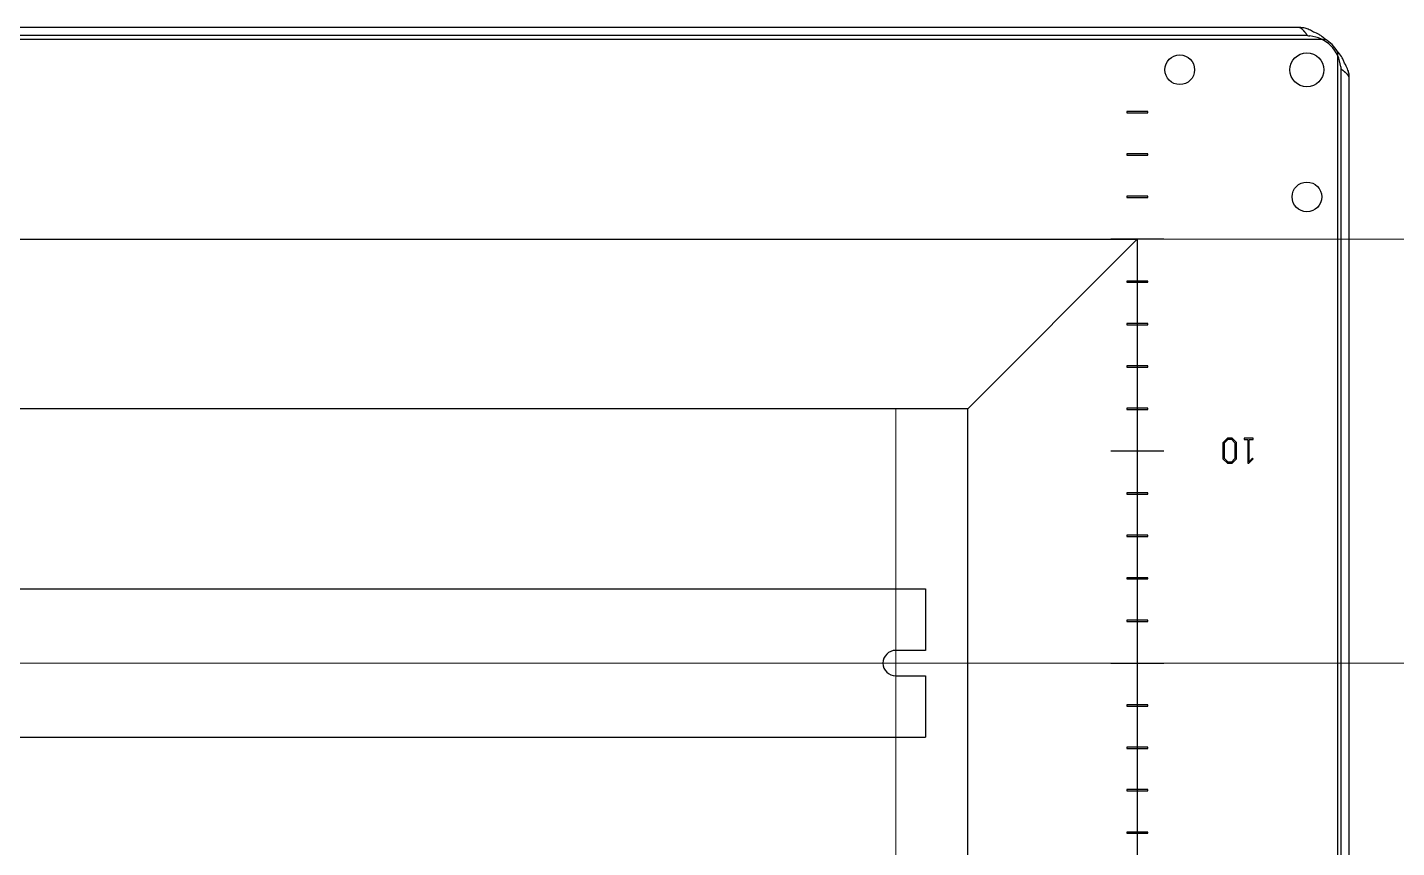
# Model space of a CAD drawing. Header units: millimetres. Extents: x 0 to 53000, y -591 to 24400.
# Drawn here: x 15272.8 to 15595.8, y 2978.3 to 3171.8 of the extents above; entities that cross this region are included whole.
import ezdxf

# ---------------------------------------------------------------- set-up
doc = ezdxf.new("R2010")
doc.units = ezdxf.units.MM
doc.layers.add('КК перф 40х60', color=6, linetype='Continuous', lineweight=30)
doc.layers.add('Основная', color=7, linetype='Continuous', lineweight=30)
doc.layers.add('Привязки', color=2, linetype='Continuous', lineweight=0, plot=False, transparency=0.8)

msp = doc.modelspace()

# ---------------------------------------------------------------- linework, layer by layer
at = {"layer": 'КК перф 40х60'}
for p, q in [((15084.65595, 3121.84891), (15534.65596, 3121.84891)), ((15494.65596, 3081.84891), (15534.65596, 3121.84891)), ((15534.65596, 3121.84891), (15534.65596, 2471.8489)), ((15494.65596, 3081.84891), (15124.65596, 3081.84891)), ((15494.65596, 2511.84891), (15494.65596, 3081.84891))]:
    msp.add_line(p, q, dxfattribs=at)
at = {"layer": 'Основная', "linetype": 'Continuous'}
for p, q in [((15572.86962, 3171.8489), (15046.44229, 3171.8489)), ((15572.86962, 3171.8489), (15046.44229, 3171.8489)), ((15572.55595, 3171.8489), (15046.75596, 3171.8489)), ((15572.55595, 3171.8489), (15046.75596, 3171.8489)), ((15040.33461, 3169.04892), (15578.97731, 3169.04892)), ((15040.33461, 3169.04892), (15578.97731, 3169.04892)), ((15574.793, 3169.94892), (15044.51891, 3169.94892)), ((15574.793, 3169.94892), (15044.51891, 3169.94892)), ((15581.85595, 3166.17028), (15581.85595, 2427.52753)), ((15581.85595, 3166.17028), (15581.85595, 2427.52753)), ((15582.75595, 2431.71183), (15582.75595, 3161.98598)), ((15582.75595, 2431.71183), (15582.75595, 3161.98598)), ((15584.65596, 2433.63525), (15584.65596, 3160.06256)), ((15584.65596, 2433.63525), (15584.65596, 3160.06256)), ((15584.65596, 2433.94892), (15584.65596, 3159.74889)), ((15584.65596, 2433.94892), (15584.65596, 3159.74889)), ((15532.15595, 3151.99892), (15532.15595, 3151.6989)), ((15537.15596, 3151.99892), (15532.15595, 3151.99892)), ((15532.15595, 3151.6989), (15537.15596, 3151.6989)), ((15537.15596, 3151.6989), (15537.15596, 3151.99892)), ((15532.15595, 3141.9989), (15532.15595, 3141.69891)), ((15537.15596, 3141.9989), (15532.15595, 3141.9989)), ((15532.15595, 3141.69891), (15537.15596, 3141.69891)), ((15537.15596, 3141.69891), (15537.15596, 3141.9989)), ((15537.15596, 3131.99891), (15532.15595, 3131.99891)), ((15532.15595, 3131.99891), (15532.15595, 3131.69892)), ((15532.15595, 3131.69892), (15537.15596, 3131.69892)), ((15537.15596, 3131.69892), (15537.15596, 3131.99891)), ((15532.15595, 3111.9989), (15532.15595, 3111.69891)), ((15537.15596, 3111.9989), (15532.15595, 3111.9989)), ((15532.15595, 3111.69891), (15537.15596, 3111.69891)), ((15537.15596, 3111.69891), (15537.15596, 3111.9989)), ((15537.15596, 3101.99891), (15532.15595, 3101.99891)), ((15532.15595, 3101.99891), (15532.15595, 3101.69892)), ((15532.15595, 3101.69892), (15537.15596, 3101.69892)), ((15537.15596, 3101.69892), (15537.15596, 3101.99891)), ((15537.15596, 3091.99892), (15532.15595, 3091.99892)), ((15532.15595, 3091.99892), (15532.15595, 3091.6989)), ((15532.15595, 3091.6989), (15537.15596, 3091.6989)), ((15537.15596, 3091.6989), (15537.15596, 3091.99892)), ((15532.15595, 3081.9989), (15532.15595, 3081.69891)), ((15537.15596, 3081.9989), (15532.15595, 3081.9989)), ((15532.15595, 3081.69891), (15537.15596, 3081.69891)), ((15537.15596, 3081.69891), (15537.15596, 3081.9989)), ((15555.89711, 3074.90174), (15554.83718, 3073.85938)), ((15557.01085, 3074.90174), (15555.89711, 3074.90174)), ((15558.0462, 3073.88277), (15557.01085, 3074.90174)), ((15559.82094, 3074.90174), (15559.82094, 3074.62917)), ((15561.9525, 3074.90174), (15559.82094, 3074.90174)), ((15561.9525, 3074.62917), (15561.9525, 3074.90174)), ((15554.83718, 3073.85938), (15554.83718, 3070.03615)), ((15555.19048, 3073.81843), (15556.05739, 3074.68648)), ((15555.19048, 3070.12038), (15555.19048, 3073.81843)), ((15556.05739, 3074.68648), (15556.8494, 3074.68648)), ((15556.8494, 3074.68648), (15557.69407, 3073.84182)), ((15557.69407, 3073.84182), (15557.69407, 3070.09698)), ((15558.0462, 3070.0116), (15558.0462, 3073.88277)), ((15559.82094, 3074.62917), (15560.71239, 3074.62917)), ((15560.71239, 3074.62917), (15560.71239, 3068.98676)), ((15561.06102, 3074.62917), (15561.9525, 3074.62917)), ((15561.06102, 3069.3471), (15561.06102, 3074.62917)), ((15554.83718, 3070.03615), (15555.89827, 3068.98676)), ((15556.05855, 3069.24764), (15555.19048, 3070.12038)), ((15555.89827, 3068.98676), (15557.00851, 3068.98676)), ((15556.84824, 3069.24764), (15556.05855, 3069.24764)), ((15557.69407, 3070.09698), (15556.84824, 3069.24764)), ((15557.00851, 3068.98676), (15558.0462, 3070.0116)), ((15560.71239, 3068.98676), (15560.98031, 3068.98676)), ((15560.98031, 3068.98676), (15561.99929, 3070.0186)), ((15561.8039, 3070.18591), (15561.06102, 3069.3471)), ((15561.99929, 3070.0186), (15561.8039, 3070.18591)), ((15532.15595, 3061.99892), (15532.15595, 3061.6989)), ((15537.15596, 3061.99892), (15532.15595, 3061.99892)), ((15537.15596, 3061.6989), (15537.15596, 3061.99892)), ((15532.15595, 3061.6989), (15537.15596, 3061.6989)), ((15537.15596, 3051.99889), (15532.15595, 3051.99889)), ((15532.15595, 3051.99889), (15532.15595, 3051.6989)), ((15532.15595, 3051.6989), (15537.15596, 3051.6989)), ((15537.15596, 3051.6989), (15537.15596, 3051.99889)), ((15537.15596, 3041.9989), (15532.15595, 3041.9989)), ((15532.15595, 3041.9989), (15532.15595, 3041.6989)), ((15532.15595, 3041.6989), (15537.15596, 3041.6989)), ((15537.15596, 3041.6989), (15537.15596, 3041.9989)), ((15532.15595, 3031.9989), (15532.15595, 3031.69891)), ((15537.15596, 3031.9989), (15532.15595, 3031.9989)), ((15532.15595, 3031.69891), (15537.15596, 3031.69891)), ((15537.15596, 3031.69891), (15537.15596, 3031.9989)), ((15537.15596, 3011.9989), (15532.15595, 3011.9989)), ((15532.15595, 3011.9989), (15532.15595, 3011.6989)), ((15532.15595, 3011.6989), (15537.15596, 3011.6989)), ((15537.15596, 3011.6989), (15537.15596, 3011.9989)), ((15532.15595, 3001.9989), (15532.15595, 3001.69891)), ((15537.15596, 3001.9989), (15532.15595, 3001.9989)), ((15532.15595, 3001.69891), (15537.15596, 3001.69891)), ((15537.15596, 3001.69891), (15537.15596, 3001.9989)), ((15532.15595, 2991.99891), (15532.15595, 2991.6989)), ((15537.15596, 2991.99891), (15532.15595, 2991.99891)), ((15532.15595, 2991.6989), (15537.15596, 2991.6989)), ((15537.15596, 2991.6989), (15537.15596, 2991.99891)), ((15532.15595, 2981.9989), (15532.15595, 2981.69891)), ((15537.15596, 2981.9989), (15532.15595, 2981.9989)), ((15532.15595, 2981.69891), (15537.15596, 2981.69891)), ((15537.15596, 2981.69891), (15537.15596, 2981.9989))]:
    msp.add_line(p, q, dxfattribs=at)
at = {"layer": 'Основная'}
for p, q in [((15540.90596, 3121.84891), (15528.40596, 3121.84891)), ((15540.90596, 3071.8489), (15528.40596, 3071.8489)), ((15134.65595, 3039.34891), (15472.65595, 3039.34891)), ((15472.65595, 3039.34891), (15484.65595, 3039.34891)), ((15484.65595, 3039.34891), (15484.65595, 3024.84891)), ((15484.65595, 3024.84891), (15477.65595, 3024.84891)), ((15528.40596, 3021.84891), (15540.90596, 3021.84891)), ((15477.65595, 3018.84891), (15484.65595, 3018.84891)), ((15484.65595, 3018.84891), (15484.65595, 3004.34891)), ((15209.65595, 3004.34892), (15472.65595, 3004.34891)), ((15472.65595, 3004.34891), (15484.65595, 3004.34891))]:
    msp.add_line(p, q, dxfattribs=at)
at = {"layer": 'Основная', "linetype": 'Continuous'}
for centre, radius in [((15544.65596, 3161.8489), 3.5), ((15544.65596, 3161.8489), 3.5), ((15574.65596, 3161.8489), 4), ((15574.65596, 3161.8489), 4), ((15574.65596, 3161.8489), 4), ((15574.65596, 3161.8489), 4), ((15574.65596, 3131.8489), 3.5), ((15574.65596, 3131.8489), 3.5)]:
    msp.add_circle(centre, radius, dxfattribs=at)
for centre, radius, start, end in [((15575.52195, 3171.81134), 2, 248.6251722, 265.0319909), ((15575.52195, 3171.81134), 2, 248.6251722, 265.0319909), ((15574.65596, 3161.8489), 8, 4.9680091, 85.0319909), ((15574.65596, 3161.8489), 8, 4.9680091, 85.0319909), ((15574.94596, 3162.1389), 8, 30.2597234, 59.7402766), ((15574.94596, 3162.1389), 8, 30.2597234, 59.7402766), ((15584.61839, 3162.7149), 2, 184.9680091, 201.3748278), ((15584.61839, 3162.7149), 2, 184.9680091, 201.3748278)]:
    msp.add_arc(centre, radius, start, end, dxfattribs=at)
at = {"layer": 'Основная'}
for start, end in [(90, 180), (180, 270)]:
    msp.add_arc((15477.65595, 3021.84891), 3, start, end, dxfattribs=at)
at = {"layer": 'Основная', "linetype": 'Continuous'}
for points, knots in [([(15574.793, 3169.94892), (15574.74714, 3170.01011), (15574.67835, 3170.10188), (15574.58667, 3170.22334), (15574.51793, 3170.31378), (15574.44918, 3170.40337), (15574.38042, 3170.49189), (15574.31166, 3170.57914), (15574.24296, 3170.66497), (15574.17417, 3170.74906), (15574.10545, 3170.83135), (15574.03668, 3170.91155), (15573.96792, 3170.9895), (15573.89921, 3171.06507), (15573.83044, 3171.13798), (15573.7617, 3171.20817), (15573.69294, 3171.2754), (15573.62418, 3171.33952), (15573.55546, 3171.40044), (15573.48671, 3171.45798), (15573.41796, 3171.51197), (15573.34919, 3171.56231), (15573.28049, 3171.60897), (15573.21171, 3171.65167), (15573.14297, 3171.69048), (15573.07421, 3171.72516), (15573.00546, 3171.75577), (15572.93674, 3171.78211), (15572.86798, 3171.8042), (15572.79923, 3171.82199), (15572.73048, 3171.83533), (15572.64938, 3171.8463), (15572.59121, 3171.84792), (15572.55595, 3171.8489)], [0, 0, 0, 0, 0.061497312, 0.0922201247, 0.1229569243, 0.1536903006, 0.1844210751, 0.2151543511, 0.2458846009, 0.2766126493, 0.3073502645, 0.3380817817, 0.3688151523, 0.3995443797, 0.4302754144, 0.4610095237, 0.4917417453, 0.5224730184, 0.5532012646, 0.583936492, 0.6146685132, 0.6453997904, 0.6761311233, 0.7068613112, 0.7375959304, 0.7683281876, 0.799061566, 0.8297894087, 0.8605210581, 0.8912540723, 0.9219874824, 0.9527210506, 1, 1, 1, 1]), ([(15574.793, 3169.94892), (15574.74714, 3170.01011), (15574.67835, 3170.10188), (15574.58667, 3170.22334), (15574.51793, 3170.31378), (15574.44918, 3170.40337), (15574.38042, 3170.49189), (15574.31166, 3170.57914), (15574.24296, 3170.66497), (15574.17417, 3170.74906), (15574.10545, 3170.83135), (15574.03668, 3170.91155), (15573.96792, 3170.9895), (15573.89921, 3171.06507), (15573.83044, 3171.13798), (15573.7617, 3171.20817), (15573.69294, 3171.2754), (15573.62418, 3171.33952), (15573.55546, 3171.40044), (15573.48671, 3171.45798), (15573.41796, 3171.51197), (15573.34919, 3171.56231), (15573.28049, 3171.60897), (15573.21171, 3171.65167), (15573.14297, 3171.69048), (15573.07421, 3171.72516), (15573.00546, 3171.75577), (15572.93674, 3171.78211), (15572.86798, 3171.8042), (15572.79923, 3171.82199), (15572.73048, 3171.83533), (15572.64938, 3171.8463), (15572.59121, 3171.84792), (15572.55595, 3171.8489)], [0, 0, 0, 0, 0.061497312, 0.0922201247, 0.1229569243, 0.1536903006, 0.1844210751, 0.2151543511, 0.2458846009, 0.2766126493, 0.3073502645, 0.3380817817, 0.3688151523, 0.3995443797, 0.4302754144, 0.4610095237, 0.4917417453, 0.5224730184, 0.5532012646, 0.583936492, 0.6146685132, 0.6453997904, 0.6761311233, 0.7068613112, 0.7375959304, 0.7683281876, 0.799061566, 0.8297894087, 0.8605210581, 0.8912540723, 0.9219874824, 0.9527210506, 1, 1, 1, 1]), ([(15576.20596, 3170.7391), (15575.87771, 3170.92867), (15575.22173, 3171.30752), (15574.11042, 3171.74275), (15573.32594, 3171.80986), (15572.86962, 3171.8489)], [0, 0, 0, 0, 0.295273902, 0.590081419, 1, 1, 1, 1]), ([(15576.20596, 3170.7391), (15575.87771, 3170.92867), (15575.22173, 3171.30752), (15574.11042, 3171.74275), (15573.32594, 3171.80986), (15572.86962, 3171.8489)], [0, 0, 0, 0, 0.295273902, 0.590081419, 1, 1, 1, 1]), ([(15578.97731, 3169.04892), (15578.74693, 3169.25001), (15578.28626, 3169.65211), (15577.39122, 3170.2847), (15576.65939, 3170.56526), (15576.20596, 3170.7391)], [0, 0, 0, 0, 0.275656821, 0.551208631, 1, 1, 1, 1]), ([(15578.97731, 3169.04892), (15578.74693, 3169.25001), (15578.28626, 3169.65211), (15577.39122, 3170.2847), (15576.65939, 3170.56526), (15576.20596, 3170.7391)], [0, 0, 0, 0, 0.275656821, 0.551208631, 1, 1, 1, 1]), ([(15583.54613, 3163.3989), (15583.44319, 3163.67858), (15583.23727, 3164.2381), (15582.71344, 3165.19072), (15582.18343, 3165.79618), (15581.85595, 3166.17028)], [0, 0, 0, 0, 0.276354543, 0.552872634, 1, 1, 1, 1]), ([(15583.54613, 3163.3989), (15583.44319, 3163.67858), (15583.23727, 3164.2381), (15582.71344, 3165.19072), (15582.18343, 3165.79618), (15581.85595, 3166.17028)], [0, 0, 0, 0, 0.276354543, 0.552872634, 1, 1, 1, 1]), ([(15584.65596, 3159.74889), (15584.65432, 3159.79476), (15584.65185, 3159.86355), (15584.63673, 3159.95525), (15584.62135, 3160.02399), (15584.60158, 3160.09276), (15584.57748, 3160.16147), (15584.54916, 3160.23023), (15584.51667, 3160.29899), (15584.48005, 3160.36774), (15584.43945, 3160.43649), (15584.39491, 3160.50525), (15584.34655, 3160.57397), (15584.29446, 3160.64272), (15584.23884, 3160.71148), (15584.17971, 3160.78024), (15584.11728, 3160.84895), (15584.05169, 3160.91771), (15583.98309, 3160.98646), (15583.91162, 3161.05522), (15583.83745, 3161.12397), (15583.76076, 3161.1927), (15583.68173, 3161.26145), (15583.60055, 3161.33019), (15583.51742, 3161.39897), (15583.43249, 3161.4677), (15583.34598, 3161.53644), (15583.25811, 3161.60518), (15583.16908, 3161.67395), (15583.07907, 3161.7427), (15582.9883, 3161.81145), (15582.8806, 3161.89252), (15582.80299, 3161.95071), (15582.75595, 3161.98598)], [0, 0, 0, 0, 0.061498543, 0.092230034, 0.122963653, 0.153694826, 0.184424014, 0.215156992, 0.24588818, 0.276621602, 0.307353204, 0.33808582, 0.368813257, 0.399548385, 0.430278754, 0.461013209, 0.491742599, 0.522473549, 0.553205094, 0.583935771, 0.614670668, 0.645398609, 0.676133376, 0.706866169, 0.737592669, 0.768328797, 0.799054511, 0.829790829, 0.860519078, 0.891252103, 0.921989725, 0.952715178, 1, 1, 1, 1]), ([(15584.65596, 3159.74889), (15584.65432, 3159.79476), (15584.65185, 3159.86355), (15584.63673, 3159.95525), (15584.62135, 3160.02399), (15584.60158, 3160.09276), (15584.57748, 3160.16147), (15584.54916, 3160.23023), (15584.51667, 3160.29899), (15584.48005, 3160.36774), (15584.43945, 3160.43649), (15584.39491, 3160.50525), (15584.34655, 3160.57397), (15584.29446, 3160.64272), (15584.23884, 3160.71148), (15584.17971, 3160.78024), (15584.11728, 3160.84895), (15584.05169, 3160.91771), (15583.98309, 3160.98646), (15583.91162, 3161.05522), (15583.83745, 3161.12397), (15583.76076, 3161.1927), (15583.68173, 3161.26145), (15583.60055, 3161.33019), (15583.51742, 3161.39897), (15583.43249, 3161.4677), (15583.34598, 3161.53644), (15583.25811, 3161.60518), (15583.16908, 3161.67395), (15583.07907, 3161.7427), (15582.9883, 3161.81145), (15582.8806, 3161.89252), (15582.80299, 3161.95071), (15582.75595, 3161.98598)], [0, 0, 0, 0, 0.061498543, 0.092230034, 0.122963653, 0.153694826, 0.184424014, 0.215156992, 0.24588818, 0.276621602, 0.307353204, 0.33808582, 0.368813257, 0.399548385, 0.430278754, 0.461013209, 0.491742599, 0.522473549, 0.553205094, 0.583935771, 0.614670668, 0.645398609, 0.676133376, 0.706866169, 0.737592669, 0.768328797, 0.799054511, 0.829790829, 0.860519078, 0.891252103, 0.921989725, 0.952715178, 1, 1, 1, 1]), ([(15584.65596, 3160.06256), (15584.63525, 3160.39081), (15584.59384, 3161.0468), (15584.24584, 3162.1581), (15583.80345, 3162.94259), (15583.54613, 3163.3989)], [0, 0, 0, 0, 0.295274012, 0.590081249, 1, 1, 1, 1]), ([(15584.65596, 3160.06256), (15584.63525, 3160.39081), (15584.59384, 3161.0468), (15584.24584, 3162.1581), (15583.80345, 3162.94259), (15583.54613, 3163.3989)], [0, 0, 0, 0, 0.295274012, 0.590081249, 1, 1, 1, 1])]:
    msp.add_open_spline(points, degree=3, knots=knots, dxfattribs=at)
at = {"layer": 'Привязки'}
for p, q in [((16279.31202, 3121.84891), (13378.18473, 3121.84891)), ((15477.65597, 3021.84891), (15477.65597, 3081.84891)), ((16279.31202, 3021.84891), (13378.18473, 3021.84891)), ((15141.65595, 3021.84891), (15477.65595, 3021.84891)), ((15477.65595, 3021.84891), (15528.40596, 3021.84891)), ((15477.65595, 2851.8489), (15477.65597, 3021.84891))]:
    msp.add_line(p, q, dxfattribs=at)

doc.saveas('drawing.dxf')
